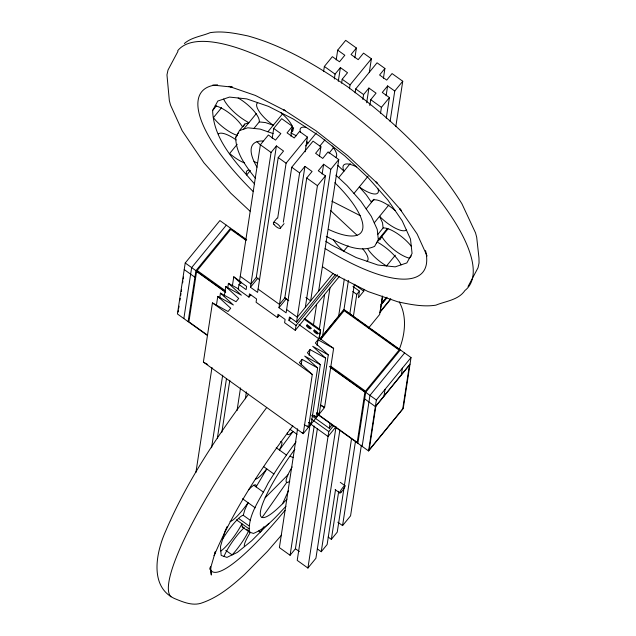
<?xml version="1.0" encoding="UTF-8"?>
<svg xmlns="http://www.w3.org/2000/svg" width="636" height="636" viewBox="0 0 636 636"><rect width="100%" height="100%" fill="white"/><g stroke="black" fill="none" stroke-linecap="round" stroke-linejoin="round"><path stroke-width="0.95" d="M246.681 239.772L219.889 220.565L185.227 262.994L177.428 313.969L207.447 335.482M178.16 312.014L178.462 310.066M178.756 308.126L179.058 306.178M179.948 300.351L180.242 298.403M180.688 295.494L180.99 293.546M181.284 291.606L181.586 289.658M182.627 282.853L182.922 280.913M183.224 278.966L183.518 277.026M183.852 318.564L191.651 267.597L226.305 225.168M188.129 321.633L195.928 270.666L230.582 228.237M304.588 318.437L320.616 329.917L319.351 338.145L333.622 348.369L324.559 407.557L303.237 433.665L203.385 362.099L212.44 302.911L228.038 311.505L230.709 308.237L217.774 296.384L216.439 305.121M219.698 297.974L220.438 293.124L236.035 301.71L238.707 298.451L225.772 286.59L224.285 296.296M195.904 472.516L211.979 367.481M227.696 288.18L228.435 283.33L238.834 289.054M232.434 285.532L233.77 276.803L240.901 281.915M211.565 447.792L222.68 375.153M240.877 282.233L238.993 284.538L238.238 289.475L248.938 297.139L250.823 294.834M290.906 136.16L292.409 126.341L281.708 118.678L273.711 128.464L280.842 133.576L275.515 140.103L268.376 134.991L260.378 144.785L239.502 281.255L246.633 286.367L246.132 289.65L238.993 284.538M217.345 438.315L226.503 378.436M221.845 432.289L229.811 380.264M272.208 138.282L273.711 128.464M248.938 297.139L249.439 293.856L256.578 298.968L256.07 302.251L277.471 317.587L279.347 315.281M250.449 287.273L271.079 152.449L276.414 145.922L283.545 151.034L278.21 157.561L257.58 292.385L250.449 287.273L257.978 278.059M276.414 145.922L256.284 277.463L259.456 279.729M237.053 410.506L240.503 387.928M245.353 398.756L246.402 391.879M277.686 218.132L286.089 163.206L307.419 137.098L299.54 131.453L294.206 137.98L287.075 132.868L292.409 126.341M283.33 222.179L291.733 167.252L313.063 141.144L320.934 146.789L319.431 156.607M277.471 317.587L277.972 314.295L285.103 319.407L284.602 322.698L295.295 330.362L339.211 276.612M278.981 307.721L299.612 172.897L304.938 166.37L312.069 171.482L306.743 178.008L286.113 312.833L278.981 307.721L286.502 298.507M305.161 151.813L307.419 137.098M304.938 166.37L284.809 297.902L288.776 300.749M323.613 71.367L324.36 66.454L332.358 56.668L339.497 61.779L344.823 55.253L337.692 50.141L345.69 40.346L356.391 48.018L354.888 57.828M295.295 330.362L296.05 325.433L288.919 320.321L289.428 317.03L296.559 322.142L335.45 274.537M336.19 59.951L337.692 50.141M296.559 322.142L317.436 185.68L325.433 175.886L318.302 170.774L323.637 164.247L330.768 169.359L310.638 300.892L305.884 297.489M334.313 79.031L335.061 74.126L340.395 67.599L347.526 72.711L342.192 79.238L341.596 83.165M322.134 174.065L323.637 164.247M338.288 81.336L340.395 67.599M305.312 307.419L325.433 175.886M301.138 365.175L302.028 359.356L317.626 367.95L308.563 427.138L304.231 424.753M349.466 88.802L350.07 84.882L371.4 58.774L363.522 53.13L358.187 59.657L351.056 54.545L356.391 48.018M297.561 428.823L279.387 547.596L290.088 555.268L295.422 548.741L314.192 426.041M313.333 325.743L316.625 304.254M318.636 291.105L338.765 159.564L328.065 151.901L322.738 158.428L315.607 153.316L320.934 146.789M309.136 355.389L310.026 349.562L325.624 358.155L316.561 417.343L312.228 414.958M355.111 92.848L355.715 88.929L377.045 62.813L384.915 68.457L383.413 78.276M302.028 359.356L299.357 362.615L312.292 374.477L303.237 433.665L301.798 432.345M319.24 329.631L324.622 294.468M317.133 345.594L318.024 339.775L333.622 348.369M299.007 324.599L318.819 338.797L320.616 329.917M322.484 336.778L329.957 287.941M290.088 555.268L310.217 423.727M308.635 422.439L311.235 423.878L320.29 364.682L307.355 352.829L310.026 349.562M362.838 99.478L363.593 94.573L368.92 88.046L376.051 93.158L370.724 99.685L369.818 105.568M369.293 72.504L371.4 58.774M366.67 102.77L368.92 88.046M316.633 412.653L319.232 414.084L328.287 354.896L315.353 343.035L318.024 339.775M317.348 428.839L297.219 560.38L307.919 568.043L315.917 558.257L336.046 426.716L328.049 436.511L308.691 422.638M338.479 317.197L344.307 279.101M343.957 309.692L348.441 280.389M307.919 568.043L328.796 431.574L333.542 425.77M311.624 415.618L329.305 428.29L330.06 423.353M349.713 314.55L354.347 284.268M380.519 113.24L381.417 107.349L389.415 97.562L382.284 92.451L387.618 85.924L394.749 91.028L390.091 121.46M386.116 95.734L387.618 85.924M353.346 316.704L356.756 294.381L359.42 291.121L353.004 286.518M359.42 291.121L358.418 297.696L363.744 291.169L364.038 289.293M386.267 118.169L389.415 97.562M317.285 548.884L321.244 551.722L339.87 430.008M335.538 489.593L327.135 544.519L321.244 551.722M328.184 537.078L331.356 539.352L338.71 491.294M395.838 126.397L402.747 81.241L392.046 73.569L386.72 80.104L379.589 74.992L384.915 68.457M344.004 487.971L337.239 532.141L331.356 539.352M344.299 486.007L351.509 438.888M337.819 522.212L342.573 525.614L355.492 441.201M357.869 443.292L365.676 392.317L400.33 349.895M382.498 296.034L379.692 314.415L368.403 328.232M382.482 296.646L381.441 303.467L386.418 297.378M361.383 445.152L350.571 515.828L342.573 525.614M362.154 446.361L369.953 395.385L404.607 352.956M316.394 413.567L368.57 450.956L376.369 399.988L411.031 357.559L343.989 309.509L319.852 339.06M384.025 395.958L385.034 389.383M401.356 374.747L402.365 368.165M411.031 357.559L403.224 408.527L368.57 450.956M210.142 569.657L215.421 551.492L214.141 555.625C233.984 508.887 262.437 466.331 292.814 425.858M222.632 539.129A21.839 3.911 -54.4 0 1 243.246 515.271L244.804 509.897L248.064 502.71A24.899 4.46 -54.4 0 1 230.065 521.576M285.954 506.264C276.262 516.448 266.77 527.983 253.446 533.445L249.336 532.038C247.849 514.182 260.649 498.727 267.995 483.376C276.779 469.145 285.93 455.122 296.114 441.853M399.352 349.164C405.124 334.409 407.239 316.299 399.257 301.957M294.85 449.278A69.698 12.482 -54.4 0 0 289.817 456.282A69.737 12.489 -54.4 0 0 265.117 497.813A69.698 12.482 -54.4 0 0 262.135 517.45A69.737 12.489 -54.4 0 0 282.575 503.736L288.601 490.412M227.092 526.584L224.818 531.624L220.454 546.634L221.169 555.419L226.925 557.398L237.315 552.414L251.633 540.815L268.917 523.396M177.961 51.325L168.007 70.032L166.966 74.865L169.335 100.56L170.488 104.948L182.174 130.722L203.886 162.752L230.773 193.185L250.051 211.208M254.44 183.852C236.234 162.88 213.521 139.96 212.623 110.497L217.838 101.029L229.501 97.077L246.808 98.914L268.575 106.411L293.331 119.059L319.383 135.985L344.95 156.051L368.3 177.889L387.841 199.998L402.23 220.875L410.498 239.104L412.072 253.446L406.857 262.906L395.195 266.858L377.887 265.021L356.12 257.524L331.364 244.884L325.664 241.179M255.577 178.493C246.132 166.592 235.829 153.26 235.694 137.384L239.43 130.611L244.757 124.084L248.907 122.676A24.899 8.149 39.2 0 1 223.649 99.065M243.357 126.62L244.757 124.084M387.435 228.475L378.333 239.613L374.604 246.378C358.338 253.629 340.801 243.532 326.244 236.369M379.938 239.852L381.799 236.473A21.839 7.147 39.2 0 0 409.465 258.176L411.349 255.871M468.056 286.51L478.01 267.796L479.051 262.962L478.972 258.009L476.69 237.268L475.529 232.887L461.943 203.814C432.862 157.172 391.712 119.584 347.924 86.989C317.022 65.747 284.427 46.134 248.048 35.974C235.861 33.414 222.64 30.671 210.158 32.667C201.596 36.268 191.547 37.238 184.337 43.518M262.119 517.466L286.78 482.342M289.793 456.282L293.196 457.411M248.589 394.129C216.558 437.035 186.475 482.048 165.503 531.513C156.456 551.722 148.991 586.114 174.177 598.389C183.144 602.093 193.201 606.577 202.86 602.586C218.911 596.83 231.886 585.915 244.375 574.658L267.438 551.396L281.43 535.202M212.623 110.497L216.383 105.886M221.566 107.683L213.41 117.66A21.839 7.147 39.2 0 0 237.236 135.373M237.562 133.997L238.746 132.542M235.694 137.384L237.474 135.206M243.58 129.203L256.435 113.462M237.188 144.285L229.66 153.499A21.839 7.147 39.2 0 0 244.606 162.999M253.923 128.44L259.257 121.913L265.474 122.573L273.257 125.252A21.839 7.147 39.2 0 1 257.691 102.666M267.923 131.779L282.67 113.733M250.417 170.424L246.657 175.035A21.839 7.147 39.2 0 1 249.018 169.963M291.781 130.149L293.657 127.844M305.693 145.93L316.219 133.051M319.884 146.018L324.909 139.872M329.035 153.189L333.423 147.814M273.385 222.624L277.073 218.116M280.397 228.125L284.077 223.61M330.768 169.359L338.765 159.564M394.749 91.028L402.747 81.241M256.594 277.073L250.95 283.99L240.257 276.318M338.646 177.73L350.253 163.524M353.99 193.447L368.101 176.164M285.127 297.521L279.482 304.437L258.081 289.102M366.153 208.854L373.992 199.259M348.13 245.83L343.742 251.204A21.839 7.147 39.2 0 1 333.55 239.891M288.919 320.321L290.803 318.016M333.065 273.44L297.314 317.213L286.613 309.541M374.254 222.839L388.994 204.792M296.05 325.433L337.454 274.752M377.776 234.485L383.103 227.958L382.538 222.831L379.581 216.312A21.839 7.147 39.2 0 0 406.364 229.994M376.472 243L388.071 228.793M318.819 338.797L319.351 338.145M320.385 338.67L339.672 315.059M340.912 313.54L343.4 310.495M320.528 339.616L344.163 310.678L399.082 350.038L365.493 391.156L330.768 366.264M395.354 255.195L386.569 265.943A21.839 7.147 39.2 0 1 367.799 248.978M380.885 304.684L386.998 297.195M386.839 297.934L381.242 304.787L380.193 311.608L390.766 298.666M379.636 312.825L390.607 299.397M329.305 428.29L332.262 424.665M410.021 364.134L375.367 406.563L364.666 398.899M265.117 497.813L287.941 474.79M239.43 130.611L247.762 127.788L260.14 129.1L273.114 133.568M212.79 85.057L232.148 87.108M232.291 87.045L229.024 86.369L255.37 95.44L285.325 110.744L283.433 109.623L315.997 130.785L347.964 155.868L377.156 183.16L376.059 181.936L401.578 210.802L399.694 208.688L417.113 233.961L427.114 256.022M220.811 551.03A21.839 3.911 -54.4 0 0 241.942 523.778L242.205 526.926L243.572 527.395M290.7 132.868L296.336 135.746M263.073 140.985A69.737 22.817 39.2 0 0 256.984 141.733A69.698 22.801 39.2 0 0 253.987 161.409L257.524 163.214M331.777 201.143L360.04 215.58A69.698 22.801 39.2 0 1 357.042 235.256A69.737 22.817 39.2 0 1 328.399 229.35M225.772 286.59L241.37 295.184L228.435 283.33M328.287 354.896L312.689 346.302L325.624 358.155M217.774 296.384L233.372 304.978L220.438 293.124M320.29 364.682L304.692 356.088L317.626 367.95M320.226 405.172L324.559 407.557L321.395 405.283M203.385 362.099L207.718 364.492M306.512 142.019L308.062 143.028A21.839 7.147 39.2 0 1 306.409 141.287M322.539 266.73L333.948 274.14L368.013 291.542L397.977 301.861C410.156 304.421 423.377 307.164 435.867 305.161C445.757 301.067 458.461 300.144 464.948 290.477A187.302 61.279 39.2 0 0 366.503 125.364A187.302 61.279 39.2 0 0 177.738 50.697M324.36 66.454L335.061 74.126M342.192 79.238L350.07 84.882M355.715 88.929L363.593 94.573M370.724 99.685L381.417 107.349M260.378 144.785L271.079 152.449M278.21 157.561L286.089 163.206M291.733 167.252L299.612 172.897M306.743 178.008L317.436 185.68M354.92 284.841L363.744 291.169M352.742 291.511L356.756 294.381M232.053 229.652L240.13 235.439M241.744 236.6L245.782 239.494M344.648 310.352L351.915 315.559M353.529 316.72L360.803 321.927M362.417 323.088L369.683 328.295M371.297 329.456L399.567 349.713M246.108 240.4L230.765 229.397L197.176 270.523L225.438 290.779M304.056 319.089L320.083 330.577M185.227 262.994L225.708 292.011M329.448 366.36L376.369 399.988M225.669 292.337L196.588 271.5L188.892 321.816L207.471 335.132M330.179 367.25L364.913 392.142L357.209 442.449L316.831 413.511M184.225 269.577L194.926 277.24M212.44 302.911L312.292 374.477M311.123 418.901L328.796 431.574M289.881 429.213L297.012 434.324M340.268 482.327L344.99 485.713M335.148 489.617L339.878 492.995M276.215 447.736L286.518 455.122M263.614 466.617L273.917 474.003M253.708 485.196L263.217 492.01M242.515 498.735L255.195 507.822M295.422 548.741L299.381 551.579M243.246 515.271L250.377 520.383M258.717 530.941L260.307 532.078A24.899 4.46 -54.4 0 0 263.853 526.759M238.516 518.364L248.819 525.749M236.401 519.803L249.081 528.89M246.633 529.335L249.018 531.036M242.205 526.926L249.336 532.038M225.78 550.363L232.116 554.902A21.839 3.911 -54.4 0 0 248.191 531.775M233.77 276.803L240.957 283.386M317.793 412.764L319.232 414.084M314.407 415.372L316.561 417.343M309.796 422.558L311.235 423.878M307.132 425.818L308.563 427.138M337.748 165.376L343.981 171.203A24.899 8.149 39.2 0 1 356.589 166.934M335.872 175.146L347.033 185.577L361.002 201.389L371.297 216.32L377.212 229.358L378.333 239.613M256.984 141.733L260.569 145.088M330.505 210.46L357.05 235.256M360.032 215.556L360.04 215.58A69.737 22.817 39.2 0 0 334.814 182.731M253.987 161.409L253.995 161.433A69.737 22.817 39.2 0 0 257.016 167.196M210.794 571.589L211.335 575.039L210.643 566.597M318.199 333.296A2.679 0.875 39.2 0 1 315.456 331.801A2.679 0.875 39.2 0 1 314.391 329.742M311.314 328.104A2.679 0.875 39.2 0 1 308.587 326.92A2.679 0.875 39.2 0 1 307.26 324.63M425.54 250.584A142.703 46.69 39.2 0 1 325.091 248.525M253.064 191.42A142.703 46.69 39.2 0 1 217.544 84.834M218.331 133.95A21.839 7.147 39.2 0 1 236.195 139.944M378.309 242.642A24.899 8.149 39.2 0 1 401.046 264.878M300.454 132.272A21.839 7.147 39.2 0 1 306.361 127.526M215.23 105.759A21.839 7.147 39.2 0 1 242.491 126.779M238.126 97.992A21.839 7.147 39.2 0 1 259.257 121.913M280.953 112.731A21.839 7.147 39.2 0 1 291.296 132.209M332.167 146.018A21.839 7.147 39.2 0 1 335.593 157.466M362.544 248.644A21.839 7.147 39.2 0 1 367.004 261.277M383.103 227.958A21.839 7.147 39.2 0 1 411.285 246.275M395.036 210.436A21.839 7.147 39.2 0 0 371.48 202.328L366.336 194.862L359.316 186.92A21.839 7.147 39.2 0 0 378.038 188.908M170.981 596.838A187.302 33.549 -54.4 0 1 266.691 407.565M285.007 510.358A142.703 25.559 -54.4 0 1 209.721 567.876M280.643 441.662A21.839 3.911 -54.4 0 1 279.387 450.01L293.053 431.486A21.839 3.911 -54.4 0 1 287.393 432.512M255.68 479.075A21.839 3.911 -54.4 0 0 266.786 468.891L256.085 486.898A21.839 3.911 -54.4 0 0 248.596 489.76M244.502 546.594A21.839 3.911 -54.4 0 1 250.544 532.133M224.047 556.413A21.839 3.911 -54.4 0 1 244.256 527.626M286.931 499.188A69.698 12.482 -54.4 0 1 282.575 503.736M289.762 481.293A26.76 4.794 -54.4 0 1 292.131 466.951M375.844 406.237L369.158 449.978L402.747 408.853L409.441 365.12L375.844 406.237M314.264 331.746A2.679 0.875 39.2 0 0 317.913 333.868A2.679 0.875 39.2 0 0 315.48 330.776A2.679 0.875 39.2 0 0 314.264 331.746M307.132 326.634A2.679 0.875 39.2 0 0 310.781 328.756A2.679 0.875 39.2 0 0 308.341 325.664A2.679 0.875 39.2 0 0 307.132 326.634M273.909 224.349A4.46 1.463 39.2 0 0 280.086 228.364A4.46 1.463 39.2 0 0 276.676 223.411A4.46 1.463 39.2 0 0 273.909 224.349M341.182 492.121A4.46 0.795 -54.4 0 0 345.11 485.904A4.46 0.795 -54.4 0 0 341.015 490.038A4.46 0.795 -54.4 0 0 341.182 492.121"/></g></svg>
